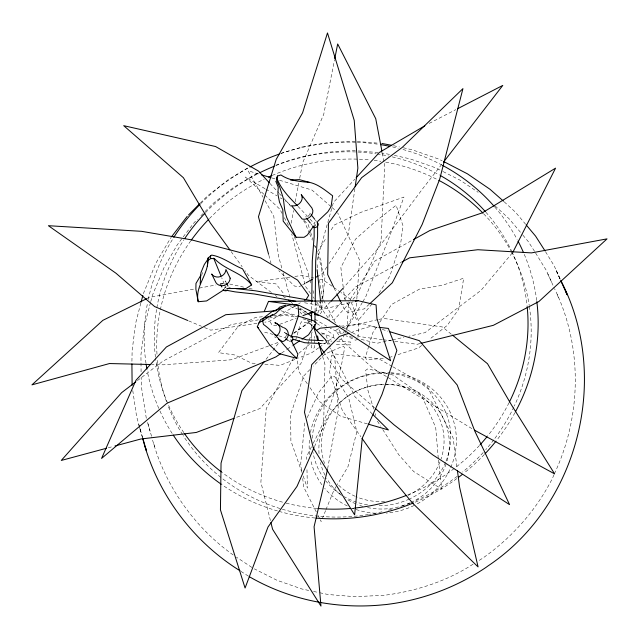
<?xml version="1.0" encoding="UTF-8"?>
<svg xmlns="http://www.w3.org/2000/svg" width="639" height="639" viewBox="0 0 639 639"><rect width="100%" height="100%" fill="white"/><g stroke="black" fill="none" stroke-linecap="round" stroke-linejoin="round"><path stroke-width="0.48" stroke-dasharray="3.19 2.4" d="M311.305 339.293L311.209 347.225L311.992 348.367L313.709 348.359L314.636 347.217L314.739 339.277M311.321 338.295L311.377 333.342M311.441 328.382L311.528 321.433M311.672 309.532L311.768 301.6M314.747 338.287L314.771 336.306M315.075 311.505L315.203 301.584M346.977 330.036L348.662 301.864M357.96 337.432L358.966 321.713L349.9 298.868L341.05 292.582M356.538 303.078L356.258 306.976L346.458 329.588M356.818 299.172L359.597 260.129L337.775 213.035M304.779 422.978L300.705 463.794L301.888 472.62M354.893 188.689L348.231 234.705L329.053 263.603M327.639 468.73L338.319 409.599L334.868 358.623L330.667 347.6M291.144 223.259L293.557 210.558M295.234 201.764L298.764 183.201M299.691 178.321L302.67 162.689L323.733 114.325L334.572 59.587M202.084 274.347L202.467 272.478M140.828 303.086L135.62 323.358L132.129 350.555L131.898 362.952M150.5 302.503L144.59 325.363L140.939 354.885L141.099 373.432M150.748 301.56L152.897 294.076L164.063 267.581L177.131 245.064L182.586 237.684M317.208 260.025L333.414 202.467L354.773 179.239M317.807 313.23L321.505 300.17M321.768 299.244L323.358 293.644L321.193 260.848L317.743 252.756M295.609 340.323L300.538 323.294L301.88 321.497L310.442 324.061L312.487 326.194M368.743 346.186L365.316 357.624L366.858 359.829L384.255 358.223M369.03 345.236L372.737 332.839L377.577 325.547M143.36 293.652L155.924 263.124L170.813 237.724M224.385 288.9L224.904 287.302L226.43 286.855L230.288 287.574M308.853 341.17L300.865 363.607L259.913 408.553L235.935 417.555M309.188 340.236L312.519 330.89M325.578 510.625L321.129 521.544L320.243 519.795M325.946 509.714L333.734 490.592L336.769 485.496M553.965 474.737L552.463 478.331C536.225 510.234 511.991 537.639 482.709 558.174L477.349 561.617M554.34 473.834C581.586 416.316 582.808 346.402 554.692 289.004M344.493 334.109L342.927 337.727L339.405 340.14L336.713 339.053M344.892 333.207L346.066 330.491M314.476 446.717L323.622 425.973L324.963 364.302L322.407 355.795M307.239 417.594L318.717 392.466L331.793 376.131L334.556 376.435L348.606 397.634L356.842 431.724L347.928 466.797L337.28 484.642M311.449 446.797L306.664 456.462L306.736 459.425M313.19 443.274C329.141 413.417 339.477 380.98 344.613 347.544L343.151 346.098L324.9 354.03L313.27 366.107M293.493 357.848L266.223 408.704L260.888 482.165L270.672 521.552M362.353 302.479L351.027 321.729L342.648 333.622L339.948 331.585L338.135 328.103M362.848 301.64L365.804 296.624L390.365 234.297L403.944 197.076L361.195 212.228L334.245 225.056L330.099 231.709M317.671 251.654L326.481 237.524M378.975 293.221L389.958 275.848L400.797 242.604L402.953 225.647L396.116 205.231L374.502 222.348L355.5 239.186L340.867 267.525L343.231 287.334M350.284 299.356L375.117 260.832L413.377 239.649M326.864 266.902L322.479 273.508L319.029 275.465M379.734 322.304L391.579 304.468L419.623 289.052L442.036 285.377L463.682 278.197L458.69 309.188L447.348 325.315L429.456 339.357M183.193 236.893L194.088 222.699L197.427 219.297M266.056 359.342L278.125 343.718L279.77 342.6M441.725 164.407L423.433 187.73L376.683 250.137L343.718 287.518M314.18 223.155L315.115 222.013M512.254 252.996L481.079 290.306L425.047 332.655L408.752 336.266M372.066 303.892L358.99 319.5L356.362 319.196L344.533 298.237L343.351 288.333M350.228 302.295L334.109 319.875L331.226 319.636M352.912 299.364L357.616 294.228L381.036 241.334L384.71 165.741L384.151 162.801M341.689 302.071L328.989 315.818L329.668 320.315M344.357 299.18L355.723 286.879L400.965 262.501M330.331 301.904L323.606 309.02L321.153 306.752L320.626 301.88M309.851 369.661L303.685 376.051L290.633 414.471L290.889 440.822L301.896 472.309M200.35 203.066L207.308 196.053L228.427 179.527L250.656 166.212M200.894 215.798L204.36 212.308M205.047 211.605L213.37 203.226L233.626 187.371L256.207 173.904M320.091 313.741L321.281 312.583L324.916 277.709L317.487 254.09M369.27 304.196L364.23 308.885L347.832 312.367L344.357 309.452L340.93 302.287M298.804 353.343L309.436 344.341M307.838 216.549L309.532 214.632L309.292 212.436L310.514 213.961M421.676 345.459L418.561 347.904L397.346 354.853M137.417 380.596L162.61 361.37L231.15 324.628L258.356 319.859M293.908 333.278L310.179 321.002M318.677 347.8L311.457 352.928L298.517 358.056M319.484 347.233L333.135 337.544L333.478 334.852L324.74 328.893M293.788 333.087L308.637 323.014L313.03 324.604M281.615 353.032L286.512 349.717M287.326 349.166L292.231 345.851M338.478 328.566L335.723 330.411L339.597 336.194M473.068 564.181C446.453 581.458 415.582 591.315 384.231 595.284L354.869 596.682L328.079 594.51L319.372 592.673M295.226 305.841L268.787 321.609L264.85 322.184M298.637 303.805L300.346 302.782M301.8 285.266L299.212 286.735L294.435 286.032L278.78 270.664M302.662 284.77L305.242 283.301M429.176 123.399L455.775 109.668M146.603 298.74L149.278 297.423L195.342 288.82M255.776 174.104L257.996 173.113M275.8 165.253C301.025 155.141 328.246 150.756 355.364 150.7M294.827 359.517L280.042 365.38L264.298 364.134M279.618 324.356L296.376 318.086M314.068 311.465L353.287 301.832M268.731 345.923L231.725 359.733L163.52 364.813L151.723 364.534M269.658 345.579L279.834 341.785M350.787 332.647L366.762 327.328L371.291 326.409L377.937 327.192M357.832 339.397L355.452 340.18L345.851 335.723M389.047 357.568L393.656 356.059M280.785 153.416L301.983 147.026L328.51 142.505L355.3 141.307M301.512 147.162L301.983 147.026M303.757 156.315L304.212 156.188M108.271 447.779L113.071 446.485M419.959 343.582L417.059 344.309L392.33 340.986M391.507 340.084L377.138 343.263L360.077 339.117M392.466 339.868L403.968 337.328M342.065 327.472L377.817 319.668M378.783 319.46L383.616 318.406L442.507 327L451.653 334.469M199.264 288.093L215.926 284.986M219.84 284.251L225.727 283.157M269.043 317.99L284.587 315.275L296.376 317.256M256.974 323.342L210.71 330.147L202.435 326.673M289.962 277.11L256.574 281.743L276.024 283.908L284.227 294.363M294.875 276.431L301.744 275.473L313.957 278.045M262.461 316.752L255.552 317.439L238.587 325.858L218.442 352.656L234.872 354.988L251.51 363.12L255.448 363.431M273.324 315.682L289.124 314.116L297.423 316.92M340.715 326.194L364.126 323.949L377.449 327.975M321.585 334.045L325.419 333.822L330.315 346.681M276.823 325.403L272.214 325.435L268.524 318.733M325.107 340.771L331.961 341.114M336.857 341.354L350.563 342.041L351.314 343.478L350.436 344.924L334.125 344.189M322.375 343.606L330.203 343.998M305.394 216.853L306.6 216.948M357.265 141.467L378.927 143.224M358.303 150.94L379.893 152.681M380.868 152.761L390.461 154.574M382.441 339.66L359.693 336.617L339.109 325.435M383.432 339.796L391.348 340.859M304.555 302.766L318.318 305.17L319.843 304.731L320.363 303.126L319.356 301.967M319.596 279.227L323.35 280.018L333.007 286.871M393.528 145.7L399.383 146.938M403.289 147.761L412.355 149.838L437.963 158.799L442.164 160.788M394.351 155.397L410.102 158.879L434.68 167.474L442.236 171.164M308.725 590.436L301.951 589.006L276.935 580.252L254.314 568.846M313.565 591.45L318.406 592.473M229.617 284.02L245.2 287.478M249.098 288.341L252.996 289.203M352.496 337.28L349.653 336.585L347.943 334.405M273.173 334.437L263.044 331.785M278.628 335.779L285.913 337.775M389.431 374.166L367.872 368.815L365.636 370.324L367.824 389.958L373.943 409.815M390.365 374.398L393.177 375.093L421.444 395.054L435.702 427.435L438.33 459.121M367.337 423.881L340.523 416.165L319.732 401.699L309.548 387.01M258.587 173.944L248.116 170.789L263.124 197.315M271.918 177.962L275.728 179.112M279.539 180.262L311.92 190.023L331.369 206.932M382.21 329.42L387.921 331.146M280.92 310.746L296.744 315.602M290.402 306.6L296.911 308.669M297.846 308.964L308.07 312.215M302.958 318.797L313.11 322.232M321.457 332.855L335.81 338.686M188.649 320.874L201.517 326.281M341.49 333.694L330.179 328.23M443.099 171.603L460.399 180.334L478.14 192.299M392.138 366.379L378.464 358.607L335.802 354.038L331.481 355.532L329.644 372.457L342.432 410.725L360.891 436.764M392.993 366.858L427.179 386.276L453.115 437.995L457.157 468.587M285.29 332.903L286.927 333.854M286.639 333.79L284.179 332.36A3.131 2.875 -40.3 0 1 286.28 335.084A3.083 2.828 -40.3 0 1 284.051 338.039M288.972 340.899L290.609 341.849M274.514 336.865L276.152 337.823M305.474 313.621L302.918 312.112L299.324 308.701M314.843 319.165L326.769 326.217M265.017 188.713L245.496 177.043L264.067 194.416M265.864 189.216L276.903 195.814M280.297 197.842L281.999 198.857M285.393 200.886L287.087 201.9L291.001 206.405M471.862 428.593L387.298 377.09M386.451 376.571L372.968 368.264L343.462 341.985L340.148 337.025M251.862 567.424L236.454 557.184M248.371 576.106L240.847 571.33M316.8 323.478L321.561 326.729M233.171 554.94C193.617 526.792 163.864 484.098 151.755 437.004M283.013 296.248L285.425 297.926M299.883 307.998L307.111 313.038M333.806 287.446L340.244 292.015M271.423 292.494L248.499 275.449L245.025 270.672M275.377 295.434L276.959 296.608M332.12 207.579L337.36 212.132M374.534 407.778L342.288 379.59L324.652 353.495M504.203 201.82L515.481 212.204L525.593 224.209M495.033 205.862L509.051 218.714L522.255 234.393M264.786 195.087L279.786 209.121L282.063 213.378M372.377 414.04L354.964 396.755L341.49 369.614L329.708 347.616M297.95 206.341L307.383 216.206M269.962 183.441L278.7 192.874M279.371 193.601L281.392 195.774M284.075 198.681L290.801 205.934M304.252 220.447L308.286 224.808L310.362 231.422M310.003 219.065L315.906 225.495M291.304 302.319L292.614 303.789M293.277 304.523L297.223 308.949M299.859 311.888L301.832 314.1M307.095 319.987L312.359 325.882M303.405 220.679L304.707 222.18L309.308 232.971M522.886 235.144L528.325 241.646L535.059 252.117M315.378 220.064L316.601 221.589M310.873 223.722L312.088 225.248M231.142 251.582L242.133 266.695M310.706 293.644L305.474 286.376L291.711 233.874M313.03 296.871L314.188 298.485M316.513 301.712L328.134 317.855M307.287 383.743L298.804 371.507L297.311 359.789M377.433 421.157L380.644 426.205M382.777 429.576L398.808 454.832L413.689 471.542L441.853 489.242L438.442 460.088M545.57 251.75L554.253 266L560.339 279.499M535.578 252.948L546.249 270.321L554.325 288.237M265.065 200.734L273.78 216.142L278.396 255.712L281.823 268.076M284.347 217.643L288.908 226.174M326.409 341.458L329.237 346.737M323.15 299.403L322.248 297.662L319.524 280.202M323.606 300.266L335.866 323.749M316.257 511.895L303.844 487.333L302.67 478.507M318.03 515.409L319.804 518.916M226.278 282.622L225.423 280.896A3.115 2.836 -26.2 0 1 219.728 282.686L220.583 284.419M334.077 287.957L336.649 293.333M559.988 278.668L555.77 269.57L560.235 279.475M547.743 273.843L551.848 282.71M557.152 294.507L558.662 298.046M309.691 233.874L312.375 240.168M314.676 245.56L315.442 247.357M224.201 284.028L221.701 277.741M224.569 284.93L226.038 288.548M294.275 236.478L307.383 270.624L309.779 279.171M303.19 476.015L307.399 488.06L306.92 467.325M153.743 443.73L154.902 447.396M310.666 232.364L312.743 238.978M314.819 245.592L315.41 247.477M375.109 413.593L375.692 415.486M151.531 436.189L147.441 421.924L150.093 431.325M142.729 438.122L138.567 423.897L139.55 427.411M142.401 437.364L136.586 416.42L132.553 389.087M310.051 280.122L310.85 282.965M312.982 290.569L313.781 293.413M139.797 428.29L141.283 433.554M283.141 272.829L290.25 298.517M268.867 255.281L270.952 262.98M146.291 418.273L141.642 388.424L141.139 377.337M382.282 153.001L383.959 161.819M317.112 264.682L317.863 269.53M315.73 302.071L316.896 311.928M390.844 373.519A69.763 65.761 -20.3 0 1 445.886 461.478M445.511 462.38A69.763 65.761 -20.3 0 1 410.174 498.66M409.343 499.043A69.763 65.761 -20.3 0 1 377.505 505.705M367.529 504.826A69.763 65.761 -20.3 0 1 344.293 496.695M340.148 494.123A69.763 65.761 -20.3 0 1 325.93 481.087M324.173 478.803A69.763 65.761 -20.3 0 1 313.07 452.588M312.287 438.218A69.763 65.761 -20.3 0 1 387.234 373.272M511.991 251.838A188.138 177.346 -20.3 0 1 527.071 305.658M509.003 402.802A188.138 177.346 -20.3 0 1 487.653 435.95M479.426 445.511A188.138 177.346 -20.3 0 1 454.976 467.908M454.193 468.507A188.138 177.346 -20.3 0 1 407.275 495.049M354.917 508.037A188.138 177.346 -20.3 0 1 351.993 508.332M316.84 508.404A188.138 177.346 -20.3 0 1 284.411 502.685M282.55 502.174A188.138 177.346 -20.3 0 1 222.22 472.572M183.84 432.627A188.138 177.346 -20.3 0 1 155.573 358.207M155.453 357.241A188.138 177.346 -20.3 0 1 156.699 308.669M156.867 307.702A188.138 177.346 -20.3 0 1 183.864 239.865M205.55 212.619A188.138 177.346 -20.3 0 1 258.875 173.201M275.952 165.557A188.138 177.346 -20.3 0 1 376.099 153.807M377.058 153.943A188.138 177.346 -20.3 0 1 388.504 156.028M392.282 156.874A188.138 177.346 -20.3 0 1 439.4 174.99M485.92 212.26A188.138 177.346 -20.3 0 1 511.567 250.959M386.268 384.358A61.719 58.181 -20.3 0 1 440.982 459.201M439.967 461.941A61.719 58.181 -20.3 0 1 407.922 495.465M384.614 501.447A61.719 58.181 -20.3 0 1 356.107 496.695M355.204 496.303A61.719 58.181 -20.3 0 1 337.009 483.635M324.556 463.491A61.719 58.181 -20.3 0 1 384.494 384.351M524.292 254.402A198.33 186.955 -20.3 0 1 536.84 301.592M514.962 412.698A198.33 186.955 -20.3 0 1 496.615 440.375M484.354 454.481A198.33 186.955 -20.3 0 1 463.93 473.172M456.813 478.603A198.33 186.955 -20.3 0 1 414.376 502.534M315.091 518.005A198.33 186.955 -20.3 0 1 279.379 511.48M277.502 510.944A198.33 186.955 -20.3 0 1 222.116 484.825M172.163 433.426A198.33 186.955 -20.3 0 1 159.183 409.272M158.792 408.369A198.33 186.955 -20.3 0 1 147.29 371.019M145.996 363.279A198.33 186.955 -20.3 0 1 147.633 302.407M148.24 299.483A198.33 186.955 -20.3 0 1 173.273 238.179M200.718 203.657A198.33 186.955 -20.3 0 1 249.05 167.49M280.992 153.472A198.33 186.955 -20.3 0 1 356.37 142.265M357.353 142.305A198.33 186.955 -20.3 0 1 377.992 144.23M392.49 146.882A198.33 186.955 -20.3 0 1 398.217 148.232M402.937 149.486A198.33 186.955 -20.3 0 1 441.677 164.918M494.85 207.092A198.33 186.955 -20.3 0 1 517.111 239.377M390.812 372.745A74.124 69.875 -20.3 0 1 455.224 427.818A74.124 69.875 -20.3 0 1 415.877 504.586M414.144 505.457A74.124 69.875 -20.3 0 1 386.268 513.109M375.676 513.253A74.124 69.875 -20.3 0 1 352.488 508.205M347.32 505.936A74.124 69.875 -20.3 0 1 324.724 488.388M321.888 484.769A74.124 69.875 -20.3 0 1 310.674 459.912M309.723 454.497A74.124 69.875 -20.3 0 1 309.58 437.971M310.434 432.475A74.124 69.875 -20.3 0 1 389.854 372.689M385.013 384.279A65.689 61.919 -20.3 0 1 446.653 462.173M446.086 463.922A65.689 61.919 -20.3 0 1 410.901 502.518M410.03 502.917A65.689 61.919 -20.3 0 1 405.613 504.73M403.816 505.361A65.689 61.919 -20.3 0 1 367.305 507.502M362.768 506.344A65.689 61.919 -20.3 0 1 357.473 504.53M355.755 503.836A65.689 61.919 -20.3 0 1 345.987 498.628M341.514 495.425A65.689 61.919 -20.3 0 1 326.729 478.403M325.019 475.224A65.689 61.919 -20.3 0 1 320.443 462.54M319.053 453.634A65.689 61.919 -20.3 0 1 384.063 384.311M511.184 251.462A188.497 177.682 -20.3 0 1 529.228 305.466M529.372 306.424A188.497 177.682 -20.3 0 1 514.283 406.061M513.86 406.955A188.497 177.682 -20.3 0 1 494.314 439.121M493.723 439.896A188.497 177.682 -20.3 0 1 485.736 449.672M483.148 452.58A188.497 177.682 -20.3 0 1 462.604 472.069M457.212 476.335A188.497 177.682 -20.3 0 1 413.856 501.431M410.198 502.933A188.497 177.682 -20.3 0 1 400.957 506.352M391.539 509.315A188.497 177.682 -20.3 0 1 387.729 510.369M381.994 511.807A188.497 177.682 -20.3 0 1 369.438 514.339M368.471 514.499A188.497 177.682 -20.3 0 1 221.677 478.012M220.91 477.397A188.497 177.682 -20.3 0 1 183.113 435.526M182.594 434.704A188.497 177.682 -20.3 0 1 167.849 405.254M166.507 401.627A188.497 177.682 -20.3 0 1 157.314 359.054M156.978 354.206A188.497 177.682 -20.3 0 1 190.726 240.887M209.448 218.562A188.497 177.682 -20.3 0 1 264.163 179.16M272.238 175.445A188.497 177.682 -20.3 0 1 370.269 159.974M374.142 160.397A188.497 177.682 -20.3 0 1 380.884 161.324M385.676 162.13A188.497 177.682 -20.3 0 1 438.003 179.918M483.699 213.865A188.497 177.682 -20.3 0 1 510.721 250.616"/><path stroke-width="0.96" d="M314.18 226.925L314.164 236.334L312.271 260.928L311.768 301.6M317.615 223.147L317.599 236.326L315.698 260.92L315.203 301.584M311.536 320.443L311.632 312.511M314.859 329.365L314.923 324.404M314.947 322.415L315.067 312.495M223.969 289.763L206.605 300.945L198.21 301.728C194.552 285.737 209.424 273.995 207.731 258.236L211.677 255.089C222.907 256.958 232.077 264.682 242.516 268.795L251.646 284.906L246.031 288.524L226.805 288.54M200.191 283.716L200.886 272.781L204.288 264.562L208.881 257.757M207.387 266.024L207.859 260.608L210.638 258.595L214.377 258.555C225.056 270.033 241.734 272.39 251.646 284.906M355.18 186.732L357.872 168.121L354.23 120.38L327.48 32.924L302.59 112.815L276.152 159.494L258.452 216.773L268.612 254.314M327.464 469.697L314.076 526.744L320.962 606.076L272.581 529.244L270.912 522.518M334.772 58.612L337.672 43.955L375.748 118.718L381.906 151.044M291.072 337.28L298.74 314.907L298.046 305.146C289.747 303.301 281.791 306.736 276.272 312.998C271.575 316.752 265.56 316.752 260.608 319.628L257.293 326.721L269.858 345.204L278.66 353.479L296.839 358.367L297.846 354.182L290.921 339.756M317.096 222.947L317.887 221.254L327.887 211.741L331.074 206.677L332.631 195.79C325.435 190.446 318.326 184.176 309.324 182.331C299.571 181.58 289.251 180.677 280.968 174.974L277.526 175.989L276.503 180.038L279.842 187.467L283.269 198.226L284.762 210.175L286.703 217.54L296.049 237.277L304.076 237.293L307.303 235.088L313.429 226.31L315.083 225.767M141.075 302.143L142.848 295.537M296.839 358.367C284.698 347.872 276.623 333.75 263.444 324.412L262.589 320.626L263.587 317.926M277.526 175.989L276.775 177.85C280.665 188.944 289.315 197.331 297.271 205.638M264.37 311.193L268.492 301.416L358.072 300.689L376.075 304.899L376.97 318.757L390.605 360.716L327.128 319.149L299.236 305.466L268.492 301.416M314.076 447.619L296.991 486.407L267.997 527.023L245.08 588.024L220.439 509.858L221.046 463.115L241.917 390.597L264.242 361.69M512.885 252.237L555.563 168.137L482.125 212.915L429.895 230.503L413.377 239.649M200.965 275.01L195.973 283.452L195.877 289.235L198.21 301.728M171.42 236.933L187.211 216.349M443.554 162.074L502.773 85.418L457.548 108.758M343.063 288.269L331.002 301.193M356.115 177.786L379.478 152.378L424.831 125.819M188.529 214.984L199.656 203.769M270.513 316.369L272.486 314.388M276.431 310.418L279.714 307.111L285.553 305.226M369.989 303.533L392.314 282.789L422.155 224.465L439.712 179.072L462.948 88.613L402.131 147.489L361.65 177.666L328.446 223.323L327.655 274.522L333.646 287.063M264.706 317.128L272.03 311.52L282.909 307.487M135.843 381.803L121.674 392.618L61.272 460.447L106.354 448.298M262.214 321.281L268.3 317.08M280.793 353.583L275.896 356.905L167.027 403.201L101.577 458.411L135.947 380.301L166.404 346.977L225.767 314.707L276.048 310.77M293.045 345.3L299.579 340.875M302.031 339.213L308.565 334.796L316.377 322.871L313.501 320.754L297.678 315.89M258.739 322.975L262.589 320.626M304.603 300.242L306.313 299.228L308.685 295.354L297.662 280.154L260.552 257.868L191.484 239.849L141.602 231.326L48.388 225.703L115.978 273.236L154.63 306.576L187.73 320.49M316.369 330.379L320.235 328.166L338.766 326.385M306.105 282.813L312.136 279.387M315.586 277.43L318.166 275.96M401.835 262.038L409.663 257.813L477.852 249.721L531.512 252.892L607.05 238.858L538.893 301.52L493.348 325.323L420.925 343.343M146.603 298.74L102.879 320.331L31.95 384.854L109.461 363.551L150.74 364.51M302.894 315.65L313.142 311.816M234.09 418.249L196.285 432.459L140.892 438.993L114.988 445.966M348.902 333.27L339.509 336.402L311.712 364.669L304.499 412.275L313.318 448.019L354.621 514.858L362.297 438.114L382.002 394.439L396.875 350.515L388.384 328.43L378.887 327.304M355.196 301.376L358.072 300.689M290.593 180.07L299.292 179.607L309.324 182.331M291.528 336.673L296.496 336.761L306.504 339.844L323.15 340.675M292.75 339.613L294.739 339.644L304.747 342.728L321.393 343.558M381.882 143.463L391.579 145.293M236.079 288.652L255.464 290.809L312.479 300.761M295.713 301.225L254.426 294.02L235.04 291.863L225.391 290.066M274.994 334.884L277.725 335.555M368.296 424.16L388.408 429.943L373.08 414.735M261.447 174.806L270.968 177.674M389.822 331.721L419.328 340.651L457.165 384.95L474.753 431.013L509.571 504.642L432.938 455L394.039 424.831L375.285 408.441M309.931 312.806L311.792 313.398M314.58 314.284L318.302 315.466M443.905 161.667L467.373 173.8L489.953 189.24L503.476 201.157M249.218 576.634C289.403 599.949 336.793 609.462 382.937 604.821L385.461 604.614C421.333 600.404 455.934 587.608 485.912 567.456L487.964 565.97C578.726 505.449 611.02 376.858 560.746 280.401M474.41 430.119L554.62 473.89L511.631 405.198L487.501 363.719L452.42 335.092M283.029 327.456L274.842 322.687A7.836 7.189 -40.3 0 1 280.082 329.484A7.7 7.069 -40.3 0 1 277.358 335.211M287.75 334.333L291.847 336.721A3.131 2.875 -40.3 0 1 292.83 338.902A3.083 2.828 -40.3 0 1 291.743 341.186M285.689 338.989L288.149 340.419M278.612 339.253L282.71 341.641A7.7 7.069 -40.3 0 0 288.269 334.253A7.836 7.189 -40.3 0 0 283.78 327.671M240.024 570.771C192.419 541.177 156.363 492.637 142.665 438.202M288.636 300.17L290.242 301.288M307.91 313.597L311.121 315.834L311.728 319.827M313.174 326.904L325.467 339.7L326.409 341.458M269.283 182.714L258.523 171.1L215.559 146.531L123.718 125.675L183.385 177.706L210.311 222.939L229.984 249.985M257.293 326.721L258.587 328.238M526.224 224.96L535.578 236.111L545.043 250.911M296.049 237.277L283.181 221.118L282.821 209.784L279.475 202.084L277.949 194.408L278.213 187.067L275.824 181.284M311.121 214.72L314.771 219.305M306.608 218.378L310.266 222.963M312.703 226.014L313.917 227.54C315.993 228.059 318.294 226.326 318.198 224.145L317.815 223.115M362.041 438.394L381.651 466.055L412.914 503.484L478.084 566.921L459.633 487.341L457.412 470.568M324.101 352.68L319.692 346.154L318.909 342.44M213.65 258.172L221.006 275.96M226.701 283.492L227.979 286.08M221.006 285.282L221.853 287.015M337.08 294.228L340.507 301.392M561.05 281.28L567.144 294.787L565.619 291.2M145.165 446.733L146.339 450.447L143.008 439.073M313.597 326.497L317.863 340.675M318.43 342.56L322.12 354.853M317.543 335.946L318.518 340.587M317.136 269.722L320.522 300.905M210.527 255.568L210.638 258.595M132.121 385.349L131.906 363.934M527.175 306.624A188.138 177.346 -20.3 0 1 509.435 401.947M487.038 436.709A188.138 177.346 -20.3 0 1 480.081 444.792M406.356 495.417A188.138 177.346 -20.3 0 1 354.917 508.037M351.019 508.42A188.138 177.346 -20.3 0 1 317.815 508.492M221.437 471.973A188.138 177.346 -20.3 0 1 184.391 433.426M184.927 238.259A188.138 177.346 -20.3 0 1 204.879 213.33M259.753 172.762A188.138 177.346 -20.3 0 1 274.123 166.284M440.263 175.477A188.138 177.346 -20.3 0 1 485.273 211.533M536.84 301.592A198.33 186.955 -20.3 0 1 515.425 411.843M496.008 441.142A198.33 186.955 -20.3 0 1 485.033 453.762M462.364 474.402A198.33 186.955 -20.3 0 1 458.419 477.421M413.449 502.917A198.33 186.955 -20.3 0 1 316.073 518.093M221.294 484.258A198.33 186.955 -20.3 0 1 173.233 435.071M146.938 369.094A198.33 186.955 -20.3 0 1 146.139 364.246M173.8 237.349A198.33 186.955 -20.3 0 1 200.023 204.36M249.929 167.019A198.33 186.955 -20.3 0 1 279.107 154.127M380.908 144.678A198.33 186.955 -20.3 0 1 389.606 146.267M442.531 165.373A198.33 186.955 -20.3 0 1 494.195 206.349M518.029 241.111A198.33 186.955 -20.3 0 1 523.517 252.597M227.7 290.042A3.115 2.836 -26.2 0 1 223.131 289.611M191.293 240.104A188.497 177.682 -20.3 0 1 208.769 219.257M268.628 177.051A188.497 177.682 -20.3 0 1 271.335 175.837M438.881 180.374A188.497 177.682 -20.3 0 1 483.012 213.162M302.207 197.203C302.447 202.643 296.704 206.996 291.504 205.678L302.159 219.033C307.351 220.343 313.102 215.998 312.862 210.55L311.904 207.979L301.249 194.623L302.207 197.203M230.176 278.165L225.926 269.514A7.796 7.085 -26.2 0 1 220.191 276.679A7.796 7.085 -26.2 0 1 211.685 274.003L215.934 282.646A7.796 7.085 -26.2 0 0 224.441 285.329A7.796 7.085 -26.2 0 0 230.176 278.165"/></g></svg>
